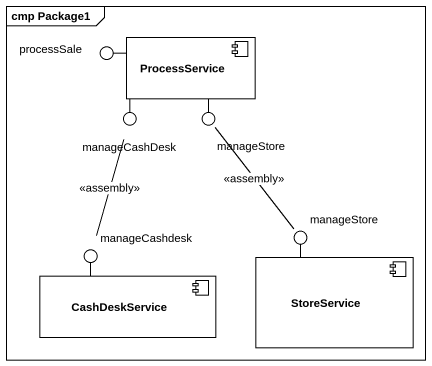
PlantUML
@startuml
mainframe cmp Package1
() processSale
component ProcessService
() manageCashDesk
() manageStore
() manageCashdesk
() "manageStore" as manageStore_2
component CashDeskService
component StoreService
ProcessService -left- processSale
ProcessService -- manageCashDesk
ProcessService -- manageStore
CashDeskService -up- manageCashdesk
StoreService -up- manageStore_2
manageCashdesk -up- manageCashDesk : <<assembly>>
manageStore_2 -up- manageStore : <<assembly>>
@enduml
